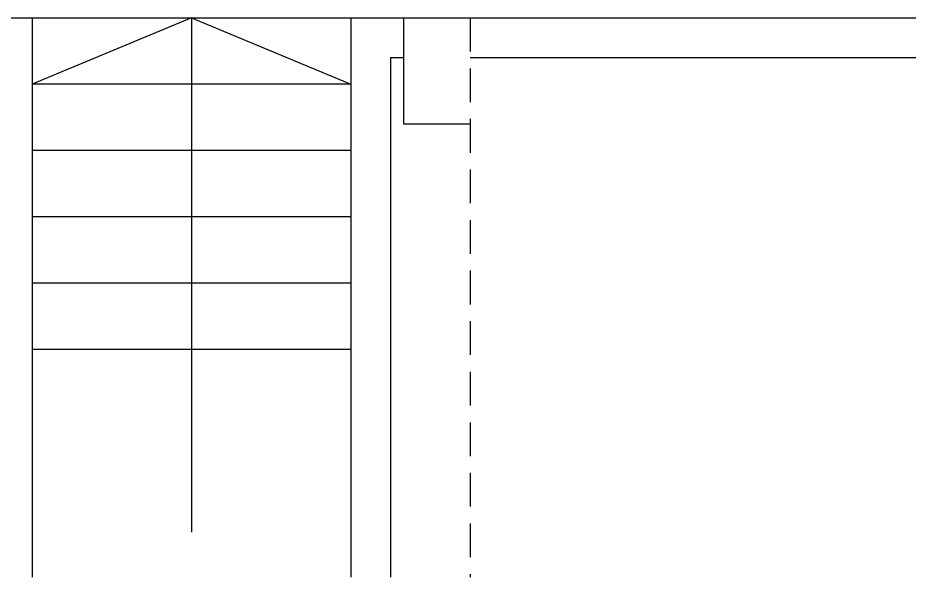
# Model space of a CAD drawing. Header units: millimetres. Extents: x 151130 to 215929, y 2134 to 34533.
# Drawn here: x 161500 to 164858, y 18576 to 20683 of the extents above; entities that cross this region are included whole.
import ezdxf

# ---------------------------------------------------------------- set-up
doc = ezdxf.new("R2010")
doc.units = ezdxf.units.MM
doc.linetypes.add('HIDDEN', pattern=[9.525, 6.35, -3.175])
for name, color, linetype in [('borde', 1, 'Continuous'), ('MUEBLES', 8, 'Continuous'), ('muros', 7, 'Continuous')]:
    doc.layers.add(name, color=color, linetype=linetype)

msp = doc.modelspace()

# ---------------------------------------------------------------- linework, layer by layer
at = {"layer": 'borde', "linetype": 'HIDDEN', "ltscale": 20}
msp.add_line((163204.9, 20683.2), (163204.9, 18575.9), dxfattribs=at)
at = {"layer": 'borde', "color": 5, "ltscale": 20}
msp.add_line((163204.9, 20533.2), (167704.9, 20533.2), dxfattribs=at)
at = {"layer": 'MUEBLES', "ltscale": 20}
for q in [(161554.9, 20433.2), (162154.9, 18745), (162754.9, 20433.2)]:
    msp.add_line((162154.9, 20683.2), q, dxfattribs=at)
at = {"layer": 'MUEBLES'}
for p, q in [((162754.9, 20433.2), (161554.9, 20433.2)), ((162754.9, 20183.2), (161554.9, 20183.2)), ((162754.9, 19933.2), (161554.9, 19933.2)), ((162754.9, 19683.2), (161554.9, 19683.2)), ((162754.9, 19433.2), (161554.9, 19433.2))]:
    msp.add_line(p, q, dxfattribs=at)
at = {"layer": 'muros'}
for p, q in [((160904.9, 20683.2), (195479.9, 20683.2)), ((161554.9, 20683.2), (161554.9, 18575.9)), ((162754.9, 20683.2), (162754.9, 18575.9)), ((162904.9, 20533.2), (162904.9, 18575.9)), ((162904.9, 20533.2), (162954.9, 20533.2))]:
    msp.add_line(p, q, dxfattribs=at)
at = {"layer": 'muros', "color": 2}
for p, q in [((162954.9, 20283.2), (162954.9, 20683.2)), ((163204.9, 20283.2), (162954.9, 20283.2))]:
    msp.add_line(p, q, dxfattribs=at)

doc.saveas('drawing.dxf')
